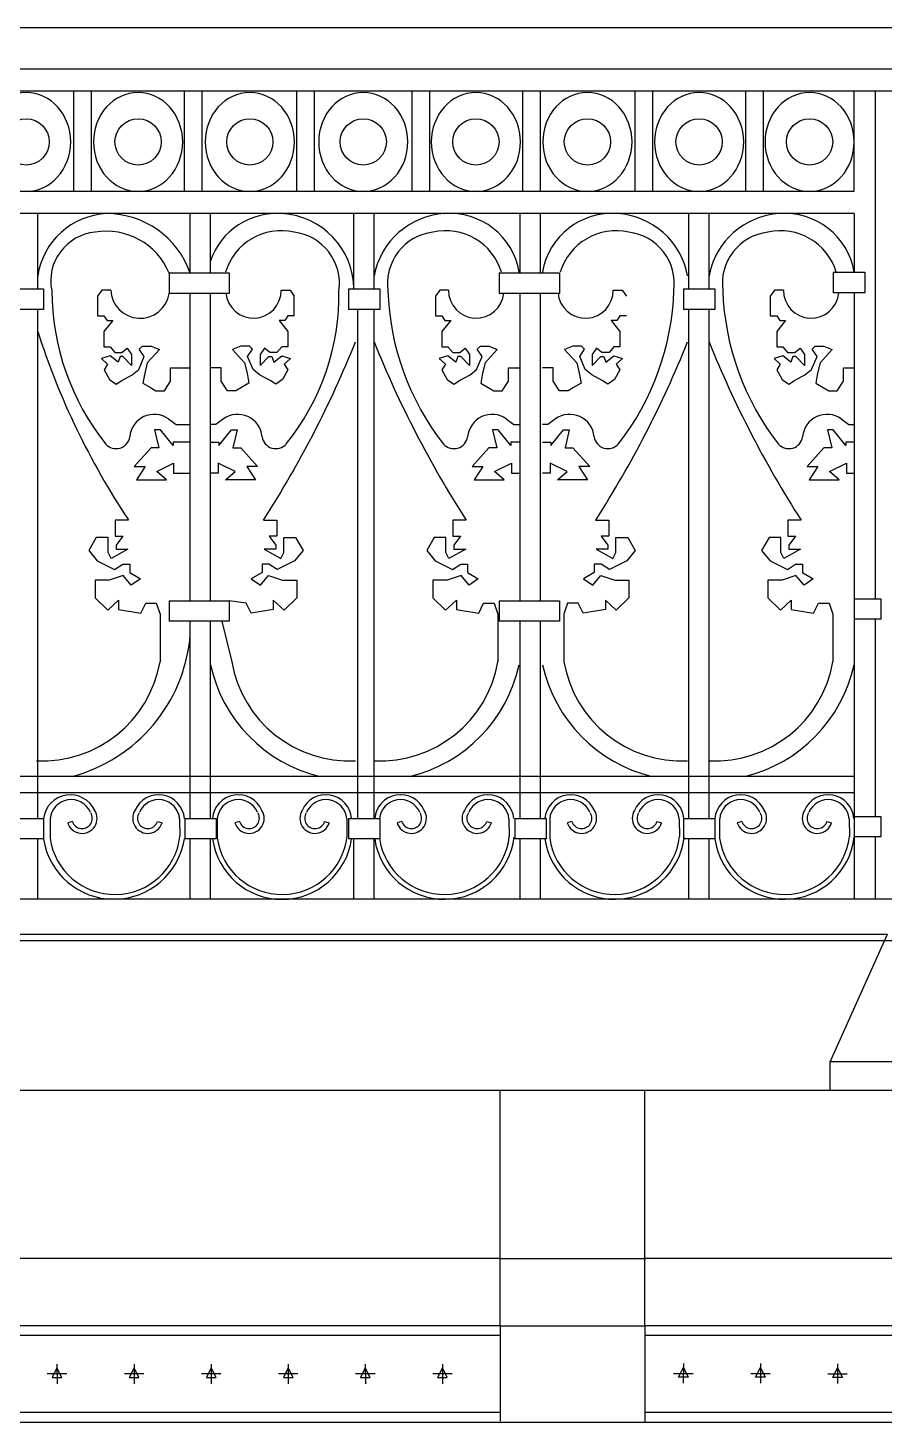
# Model space of a CAD drawing. Header units: millimetres. Extents: x 1931 to 30327, y -2374 to 17555.
# Drawn here: x 15041 to 15930, y 12783 to 14230 of the extents above; entities that cross this region are included whole.
import ezdxf

# ---------------------------------------------------------------- set-up
doc = ezdxf.new("R2010")
doc.units = ezdxf.units.MM

msp = doc.modelspace()

# ---------------------------------------------------------------- linework, layer by layer
at = {"color": 4, "linetype": 'ByBlock', "lineweight": -2}
for p, q in [((15971.6, 14230.4), (14058.1, 14230.4)), ((15971.6, 14187.5), (14058.1, 14187.5)), ((14058.1, 14165.1), (15971.6, 14165.1)), ((15089, 14060.8), (15089, 14165.1)), ((15107.3, 14060.8), (15107.3, 14165.1)), ((15203.8, 14060.8), (15203.8, 14165.1)), ((15222.1, 14060.8), (15222.1, 14165.1)), ((15320.3, 14060.8), (15320.3, 14165.1)), ((15338.6, 14060.8), (15338.6, 14165.1)), ((15440.2, 14060.8), (15440.2, 14165.1)), ((15458.5, 14060.8), (15458.5, 14165.1)), ((15554.9, 14060.8), (15554.9, 14165.1)), ((15573.2, 14060.8), (15573.2, 14165.1)), ((15671.4, 14060.8), (15671.4, 14165.1)), ((15689.7, 14060.8), (15689.7, 14165.1)), ((15786.2, 14060.8), (15786.2, 14165.1)), ((15804.5, 14060.8), (15804.5, 14165.1)), ((15898.7, 14060.8), (15898.7, 14165.1)), ((15898.7, 14165.1), (15920.4, 14165.1)), ((15920.4, 14165.1), (15920.4, 13957.5)), ((14177.3, 14060.8), (15898.7, 14060.8)), ((15898.7, 14037.6), (14177.3, 14037.6)), ((15051.5, 13959.5), (15051.5, 14037.6)), ((15209.6, 13976), (15209.6, 14037.6)), ((15230.7, 13976), (15230.7, 14037.6)), ((15379.5, 13959.5), (15379.5, 14037.6)), ((15400.7, 13959.5), (15400.7, 14037.6)), ((15552.1, 13976), (15552.1, 14037.6)), ((15573.2, 13976), (15573.2, 14037.6)), ((15727.1, 13959.5), (15727.1, 14037.6)), ((15748.2, 13959.5), (15748.2, 14037.6)), ((15898.7, 14037.6), (15898.7, 13976.8)), ((15187.9, 13976), (15250.3, 13976)), ((15187.9, 13976), (15187.9, 13954.7)), ((15250.3, 13976), (15250.3, 13954.7)), ((15530.4, 13976), (15592.8, 13976)), ((15530.4, 13976), (15530.4, 13954.7)), ((15592.8, 13976), (15592.8, 13954.7)), ((15877, 13976.8), (15909.7, 13976.8)), ((15877, 13976.8), (15877, 13955.5)), ((15909.7, 13976.8), (15909.7, 13955.5)), ((15024.7, 13959.5), (15057.4, 13959.5)), ((15057.4, 13959.5), (15057.4, 13938.2)), ((15118, 13958.3), (15113.6, 13951.8)), ((15113.6, 13951.8), (15113.6, 13931.5)), ((15127.2, 13958.3), (15118, 13958.3)), ((15250.3, 13954.7), (15187.9, 13954.7)), ((15209.6, 13635.9), (15209.6, 13954.7)), ((15230.7, 13635.9), (15230.7, 13954.7)), ((15304.1, 13958.3), (15313.3, 13958.3)), ((15313.3, 13958.3), (15317.7, 13951.8)), ((15317.7, 13931.5), (15317.7, 13951.8)), ((15373.9, 13959.5), (15406.6, 13959.5)), ((15373.9, 13959.5), (15373.9, 13938.2)), ((15406.6, 13959.5), (15406.6, 13938.2)), ((15468.6, 13958.3), (15464.1, 13951.8)), ((15464.1, 13951.8), (15464.1, 13931.5)), ((15477.8, 13958.3), (15468.6, 13958.3)), ((15592.8, 13954.7), (15530.4, 13954.7)), ((15552.1, 13635.9), (15552.1, 13954.7)), ((15573.2, 13635.9), (15573.2, 13954.7)), ((15648.7, 13958.3), (15657.9, 13958.3)), ((15657.9, 13958.3), (15662.4, 13951.8)), ((15721.5, 13959.5), (15754.2, 13959.5)), ((15721.5, 13959.5), (15721.5, 13938.2)), ((15754.2, 13959.5), (15754.2, 13938.2)), ((15816.2, 13958.3), (15811.7, 13951.8)), ((15811.7, 13951.8), (15811.7, 13931.5)), ((15825.4, 13958.3), (15816.2, 13958.3)), ((15909.7, 13955.5), (15877, 13955.5)), ((15898.7, 13955.5), (15898.7, 13326.3)), ((15920.4, 13957.5), (15920.4, 13638)), ((15057.4, 13938.2), (15024.7, 13938.2)), ((15051.5, 13410), (15051.5, 13938.2)), ((15406.6, 13938.2), (15373.9, 13938.2)), ((15383.6, 13410), (15383.6, 13938.2)), ((15400.7, 13410), (15400.7, 13938.2)), ((15754.2, 13938.2), (15721.5, 13938.2)), ((15727.1, 13410), (15727.1, 13938.2)), ((15748.2, 13410), (15748.2, 13938.2)), ((15113.6, 13931.5), (15120.2, 13931.5)), ((15120.2, 13931.5), (15123.4, 13926.8)), ((15129.4, 13926.8), (15120.2, 13915.3)), ((15123.4, 13926.8), (15129.4, 13926.8)), ((15307.9, 13926.8), (15301.9, 13926.8)), ((15301.9, 13926.8), (15311.1, 13915.3)), ((15311.1, 13931.5), (15307.9, 13926.8)), ((15317.7, 13931.5), (15311.1, 13931.5)), ((15464.1, 13931.5), (15470.8, 13931.5)), ((15470.8, 13931.5), (15474, 13926.8)), ((15480, 13926.8), (15470.8, 13915.3)), ((15474, 13926.8), (15480, 13926.8)), ((15652.5, 13926.8), (15646.5, 13926.8)), ((15646.5, 13926.8), (15655.7, 13915.3)), ((15655.7, 13931.5), (15652.5, 13926.8)), ((15662.4, 13931.5), (15655.7, 13931.5)), ((15811.7, 13931.5), (15818.4, 13931.5)), ((15818.4, 13931.5), (15821.6, 13926.8)), ((15827.6, 13926.8), (15818.4, 13915.3)), ((15821.6, 13926.8), (15827.6, 13926.8)), ((15120.2, 13915.3), (15120.2, 13908.7)), ((15120.2, 13908.7), (15120.2, 13899.2)), ((15311.1, 13915.3), (15311.1, 13908.7)), ((15311.1, 13908.7), (15311.1, 13899.2)), ((15470.8, 13915.3), (15470.8, 13908.7)), ((15470.8, 13908.7), (15470.8, 13899.2)), ((15655.7, 13915.3), (15655.7, 13908.7)), ((15655.7, 13908.7), (15655.7, 13899.2)), ((15818.4, 13915.3), (15818.4, 13908.7)), ((15818.4, 13908.7), (15818.4, 13899.2)), ((15120.2, 13899.2), (15126.6, 13899.2)), ((15126.6, 13899.2), (15131.5, 13893.6)), ((15131.5, 13893.6), (15138.9, 13893.6)), ((15138.9, 13893.6), (15144.4, 13897.9)), ((15144.4, 13897.9), (15148.9, 13891.4)), ((15148.9, 13891.4), (15148.9, 13879.9)), ((15156.9, 13897.1), (15160.2, 13900.1)), ((15162, 13889.5), (15156.9, 13897.1)), ((15160.2, 13900.1), (15169.2, 13900.1)), ((15177.8, 13896.5), (15165.1, 13882.8)), ((15169.2, 13900.1), (15177.8, 13896.5)), ((15262.1, 13900.1), (15253.5, 13896.5)), ((15253.5, 13896.5), (15266.2, 13882.8)), ((15271.1, 13900.1), (15262.1, 13900.1)), ((15269.3, 13889.5), (15274.4, 13897.1)), ((15274.4, 13897.1), (15271.1, 13900.1)), ((15286.9, 13897.9), (15282.4, 13891.4)), ((15282.4, 13891.4), (15282.4, 13879.9)), ((15292.4, 13893.6), (15286.9, 13897.9)), ((15299.7, 13893.6), (15292.4, 13893.6)), ((15304.7, 13899.2), (15299.7, 13893.6)), ((15311.1, 13899.2), (15304.7, 13899.2)), ((15470.8, 13899.2), (15477.1, 13899.2)), ((15477.1, 13899.2), (15482.1, 13893.6)), ((15482.1, 13893.6), (15489.5, 13893.6)), ((15489.5, 13893.6), (15495, 13897.9)), ((15495, 13897.9), (15499.5, 13891.4)), ((15499.5, 13891.4), (15499.5, 13879.9)), ((15507.5, 13897.1), (15510.8, 13900.1)), ((15512.6, 13889.5), (15507.5, 13897.1)), ((15510.8, 13900.1), (15519.8, 13900.1)), ((15528.4, 13896.5), (15515.7, 13882.8)), ((15519.8, 13900.1), (15528.4, 13896.5)), ((15606.7, 13900.1), (15598.1, 13896.5)), ((15598.1, 13896.5), (15610.8, 13882.8)), ((15615.7, 13900.1), (15606.7, 13900.1)), ((15613.9, 13889.5), (15619, 13897.1)), ((15619, 13897.1), (15615.7, 13900.1)), ((15631.5, 13897.9), (15627, 13891.4)), ((15627, 13891.4), (15627, 13879.9)), ((15637, 13893.6), (15631.5, 13897.9)), ((15644.4, 13893.6), (15637, 13893.6)), ((15649.4, 13899.2), (15644.4, 13893.6)), ((15655.7, 13899.2), (15649.4, 13899.2)), ((15818.4, 13899.2), (15824.7, 13899.2)), ((15824.7, 13899.2), (15829.7, 13893.6)), ((15829.7, 13893.6), (15837.1, 13893.6)), ((15837.1, 13893.6), (15842.6, 13897.9)), ((15842.6, 13897.9), (15847.1, 13891.4)), ((15847.1, 13891.4), (15847.1, 13879.9)), ((15855.1, 13897.1), (15858.3, 13900.1)), ((15860.2, 13889.5), (15855.1, 13897.1)), ((15858.3, 13900.1), (15867.4, 13900.1)), ((15875.9, 13896.5), (15863.3, 13882.8)), ((15867.4, 13900.1), (15875.9, 13896.5)), ((15126.6, 13889.9), (15117.6, 13887.1)), ((15117.6, 13887.1), (15124, 13881.3)), ((15124, 13881.3), (15120.3, 13875.6)), ((15134.8, 13883.4), (15126.6, 13889.9)), ((15136.9, 13889.5), (15134.8, 13883.4)), ((15139.9, 13889.5), (15136.9, 13889.5)), ((15148.9, 13879.9), (15139.9, 13889.5)), ((15156.3, 13876), (15162, 13889.5)), ((15165.1, 13882.8), (15162.6, 13871.9)), ((15189.4, 13863.8), (15189.4, 13877.7)), ((15189.4, 13877.7), (15209.6, 13877.7)), ((15241.9, 13877.7), (15230.7, 13877.7)), ((15241.9, 13863.8), (15241.9, 13877.7)), ((15266.2, 13882.8), (15268.7, 13871.9)), ((15275, 13876), (15269.3, 13889.5)), ((15282.4, 13879.9), (15291.4, 13889.5)), ((15291.4, 13889.5), (15294.4, 13889.5)), ((15294.4, 13889.5), (15296.5, 13883.4)), ((15296.5, 13883.4), (15304.7, 13889.9)), ((15304.7, 13889.9), (15313.7, 13887.1)), ((15313.7, 13887.1), (15307.3, 13881.3)), ((15307.3, 13881.3), (15311, 13875.6)), ((15477.2, 13889.9), (15468.2, 13887.1)), ((15468.2, 13887.1), (15474.6, 13881.3)), ((15474.6, 13881.3), (15470.9, 13875.6)), ((15485.4, 13883.4), (15477.2, 13889.9)), ((15487.4, 13889.5), (15485.4, 13883.4)), ((15490.5, 13889.5), (15487.4, 13889.5)), ((15499.5, 13879.9), (15490.5, 13889.5)), ((15506.9, 13876), (15512.6, 13889.5)), ((15515.7, 13882.8), (15513.2, 13871.9)), ((15540, 13863.8), (15540, 13877.7)), ((15540, 13877.7), (15551.2, 13877.7)), ((15586.5, 13877.7), (15575.3, 13877.7)), ((15586.5, 13863.8), (15586.5, 13877.7)), ((15610.8, 13882.8), (15613.3, 13871.9)), ((15619.6, 13876), (15613.9, 13889.5)), ((15627, 13879.9), (15636, 13889.5)), ((15636, 13889.5), (15639.1, 13889.5)), ((15639.1, 13889.5), (15641.1, 13883.4)), ((15641.1, 13883.4), (15649.3, 13889.9)), ((15649.3, 13889.9), (15658.3, 13887.1)), ((15658.3, 13887.1), (15651.9, 13881.3)), ((15651.9, 13881.3), (15655.6, 13875.6)), ((15824.8, 13889.9), (15815.8, 13887.1)), ((15815.8, 13887.1), (15822.1, 13881.3)), ((15822.1, 13881.3), (15818.5, 13875.6)), ((15833, 13883.4), (15824.8, 13889.9)), ((15835, 13889.5), (15833, 13883.4)), ((15838.1, 13889.5), (15835, 13889.5)), ((15847.1, 13879.9), (15838.1, 13889.5)), ((15854.5, 13876), (15860.2, 13889.5)), ((15863.3, 13882.8), (15860.8, 13871.9)), ((15887.6, 13863.8), (15887.6, 13877.7)), ((15887.6, 13877.7), (15898.7, 13877.7)), ((15120.3, 13875.6), (15125.8, 13865.4)), ((15125.8, 13865.4), (15132.8, 13860.5)), ((15132.8, 13860.5), (15138.7, 13864.4)), ((15138.7, 13864.4), (15149.5, 13870.3)), ((15149.5, 13870.3), (15156.3, 13876)), ((15162.6, 13871.9), (15160.6, 13861.7)), ((15160.6, 13861.7), (15168.4, 13857.2)), ((15182.9, 13853.6), (15189.4, 13863.8)), ((15248.4, 13853.6), (15241.9, 13863.8)), ((15270.7, 13861.7), (15262.9, 13857.2)), ((15268.7, 13871.9), (15270.7, 13861.7)), ((15281.7, 13870.3), (15275, 13876)), ((15292.6, 13864.4), (15281.7, 13870.3)), ((15298.5, 13860.5), (15292.6, 13864.4)), ((15305.5, 13865.4), (15298.5, 13860.5)), ((15311, 13875.6), (15305.5, 13865.4)), ((15470.9, 13875.6), (15476.4, 13865.4)), ((15476.4, 13865.4), (15483.4, 13860.5)), ((15483.4, 13860.5), (15489.3, 13864.4)), ((15489.3, 13864.4), (15500.1, 13870.3)), ((15500.1, 13870.3), (15506.9, 13876)), ((15513.2, 13871.9), (15511.2, 13861.7)), ((15511.2, 13861.7), (15518.9, 13857.2)), ((15533.5, 13853.6), (15540, 13863.8)), ((15593, 13853.6), (15586.5, 13863.8)), ((15615.3, 13861.7), (15607.6, 13857.2)), ((15613.3, 13871.9), (15615.3, 13861.7)), ((15626.4, 13870.3), (15619.6, 13876)), ((15637.2, 13864.4), (15626.4, 13870.3)), ((15643.2, 13860.5), (15637.2, 13864.4)), ((15650.1, 13865.4), (15643.2, 13860.5)), ((15655.6, 13875.6), (15650.1, 13865.4)), ((15818.5, 13875.6), (15824, 13865.4)), ((15824, 13865.4), (15830.9, 13860.5)), ((15830.9, 13860.5), (15836.9, 13864.4)), ((15836.9, 13864.4), (15847.7, 13870.3)), ((15847.7, 13870.3), (15854.5, 13876)), ((15860.8, 13871.9), (15858.8, 13861.7)), ((15858.8, 13861.7), (15866.5, 13857.2)), ((15881.1, 13853.6), (15887.6, 13863.8)), ((15168.4, 13857.2), (15174.1, 13853.6)), ((15174.1, 13853.6), (15182.9, 13853.6)), ((15257.2, 13853.6), (15248.4, 13853.6)), ((15262.9, 13857.2), (15257.2, 13853.6)), ((15518.9, 13857.2), (15524.7, 13853.6)), ((15524.7, 13853.6), (15533.5, 13853.6)), ((15601.8, 13853.6), (15593, 13853.6)), ((15607.6, 13857.2), (15601.8, 13853.6)), ((15866.5, 13857.2), (15872.3, 13853.6)), ((15872.3, 13853.6), (15881.1, 13853.6)), ((15187.1, 13824.6), (15195.1, 13818.6)), ((15195.1, 13818.6), (15209.6, 13818.6)), ((15236.2, 13818.6), (15230.7, 13818.6)), ((15244.1, 13824.6), (15236.2, 13818.6)), ((15537.7, 13824.6), (15545.6, 13818.6)), ((15545.6, 13818.6), (15551.2, 13818.6)), ((15580.9, 13818.6), (15575.3, 13818.6)), ((15588.8, 13824.6), (15580.9, 13818.6)), ((15885.3, 13824.6), (15893.2, 13818.6)), ((15893.2, 13818.6), (15898.7, 13818.6)), ((15178.8, 13813.4), (15172.8, 13813.4)), ((15172.8, 13813.4), (15177.2, 13794.7)), ((15191.9, 13796.9), (15178.8, 13813.4)), ((15239.4, 13796.9), (15252.5, 13813.4)), ((15252.5, 13813.4), (15258.4, 13813.4)), ((15258.4, 13813.4), (15254.1, 13794.7)), ((15529.4, 13813.4), (15523.4, 13813.4)), ((15523.4, 13813.4), (15527.8, 13794.7)), ((15542.5, 13796.9), (15529.4, 13813.4)), ((15584, 13796.9), (15597.1, 13813.4)), ((15597.1, 13813.4), (15603.1, 13813.4)), ((15603.1, 13813.4), (15598.7, 13794.7)), ((15876.9, 13813.4), (15871, 13813.4)), ((15871, 13813.4), (15875.4, 13794.7)), ((15890.1, 13796.9), (15876.9, 13813.4)), ((15169.1, 13794.7), (15151.6, 13775.1)), ((15177.2, 13794.7), (15169.1, 13794.7)), ((15209.6, 13800.3), (15191.9, 13800.3)), ((15191.9, 13800.3), (15191.9, 13796.9)), ((15230.7, 13800.3), (15239.4, 13800.3)), ((15239.4, 13800.3), (15239.4, 13796.9)), ((15254.1, 13794.7), (15262.2, 13794.7)), ((15262.2, 13794.7), (15279.7, 13775.1)), ((15519.7, 13794.7), (15502.2, 13775.1)), ((15527.8, 13794.7), (15519.7, 13794.7)), ((15551.2, 13800.3), (15542.5, 13800.3)), ((15542.5, 13800.3), (15542.5, 13796.9)), ((15575.3, 13800.3), (15584, 13800.3)), ((15584, 13800.3), (15584, 13796.9)), ((15598.7, 13794.7), (15606.8, 13794.7)), ((15606.8, 13794.7), (15624.3, 13775.1)), ((15867.3, 13794.7), (15849.8, 13775.1)), ((15875.4, 13794.7), (15867.3, 13794.7)), ((15898.7, 13800.3), (15890.1, 13800.3)), ((15890.1, 13800.3), (15890.1, 13796.9)), ((15151.6, 13775.1), (15162.9, 13775.1)), ((15162.9, 13775.1), (15153.8, 13761.3)), ((15175, 13770.1), (15192.5, 13778.5)), ((15192.5, 13778.5), (15192.5, 13768.2)), ((15256.3, 13770.1), (15238.8, 13778.5)), ((15238.8, 13778.5), (15238.8, 13768.2)), ((15279.7, 13775.1), (15268.4, 13775.1)), ((15268.4, 13775.1), (15277.5, 13761.3)), ((15502.2, 13775.1), (15513.4, 13775.1)), ((15513.4, 13775.1), (15504.4, 13761.3)), ((15525.6, 13770.1), (15543.1, 13778.5)), ((15543.1, 13778.5), (15543.1, 13768.2)), ((15600.9, 13770.1), (15583.4, 13778.5)), ((15583.4, 13778.5), (15583.4, 13768.2)), ((15624.3, 13775.1), (15613.1, 13775.1)), ((15613.1, 13775.1), (15622.1, 13761.3)), ((15849.8, 13775.1), (15861, 13775.1)), ((15861, 13775.1), (15852, 13761.3)), ((15873.2, 13770.1), (15890.7, 13778.5)), ((15890.7, 13778.5), (15890.7, 13768.2)), ((15153.8, 13761.3), (15185, 13761.3)), ((15185, 13761.3), (15175, 13770.1)), ((15192.5, 13768.2), (15209.6, 13768.2)), ((15238.8, 13768.2), (15230.7, 13768.2)), ((15246.3, 13761.3), (15256.3, 13770.1)), ((15277.5, 13761.3), (15246.3, 13761.3)), ((15504.4, 13761.3), (15535.6, 13761.3)), ((15535.6, 13761.3), (15525.6, 13770.1)), ((15543.1, 13768.2), (15551.2, 13768.2)), ((15583.4, 13768.2), (15575.3, 13768.2)), ((15590.9, 13761.3), (15600.9, 13770.1)), ((15622.1, 13761.3), (15590.9, 13761.3)), ((15852, 13761.3), (15883.2, 13761.3)), ((15883.2, 13761.3), (15873.2, 13770.1)), ((15890.7, 13768.2), (15898.7, 13768.2)), ((15145.5, 13719.6), (15131.7, 13719.6)), ((15131.7, 13719.6), (15131.7, 13702.8)), ((15285.8, 13719.6), (15299.6, 13719.6)), ((15299.6, 13719.6), (15299.6, 13702.8)), ((15496.1, 13719.6), (15482.3, 13719.6)), ((15482.3, 13719.6), (15482.3, 13702.8)), ((15630.4, 13719.6), (15644.2, 13719.6)), ((15644.2, 13719.6), (15644.2, 13702.8)), ((15843.6, 13719.6), (15829.9, 13719.6)), ((15829.9, 13719.6), (15829.9, 13702.8)), ((15131.7, 13702.8), (15139.7, 13702.8)), ((15139.7, 13702.8), (15132.8, 13693.7)), ((15299.6, 13702.8), (15291.6, 13702.8)), ((15291.6, 13702.8), (15298.5, 13693.7)), ((15482.3, 13702.8), (15490.3, 13702.8)), ((15490.3, 13702.8), (15483.4, 13693.7)), ((15644.2, 13702.8), (15636.2, 13702.8)), ((15636.2, 13702.8), (15643.1, 13693.7)), ((15829.9, 13702.8), (15837.8, 13702.8)), ((15837.8, 13702.8), (15831, 13693.7)), ((15112.2, 13701.4), (15104.5, 13687.9)), ((15124.4, 13701.4), (15112.2, 13701.4)), ((15124.4, 13690.8), (15124.4, 13701.4)), ((15124.4, 13686), (15124.4, 13690.8)), ((15145, 13689.5), (15127.7, 13679.6)), ((15132.8, 13693.7), (15132.8, 13689.5)), ((15132.8, 13689.5), (15145, 13689.5)), ((15298.5, 13689.5), (15286.3, 13689.5)), ((15286.3, 13689.5), (15303.6, 13679.6)), ((15298.5, 13693.7), (15298.5, 13689.5)), ((15306.9, 13690.8), (15306.9, 13701.4)), ((15306.9, 13701.4), (15319.1, 13701.4)), ((15306.9, 13686), (15306.9, 13690.8)), ((15319.1, 13701.4), (15326.8, 13687.9)), ((15462.8, 13701.4), (15455.1, 13687.9)), ((15475, 13701.4), (15462.8, 13701.4)), ((15475, 13690.8), (15475, 13701.4)), ((15475, 13686), (15475, 13690.8)), ((15495.6, 13689.5), (15478.2, 13679.6)), ((15483.4, 13693.7), (15483.4, 13689.5)), ((15483.4, 13689.5), (15495.6, 13689.5)), ((15643.1, 13689.5), (15630.9, 13689.5)), ((15630.9, 13689.5), (15648.3, 13679.6)), ((15643.1, 13693.7), (15643.1, 13689.5)), ((15651.5, 13690.8), (15651.5, 13701.4)), ((15651.5, 13701.4), (15663.7, 13701.4)), ((15651.5, 13686), (15651.5, 13690.8)), ((15663.7, 13701.4), (15671.4, 13687.9)), ((15810.4, 13701.4), (15802.7, 13687.9)), ((15822.6, 13701.4), (15810.4, 13701.4)), ((15822.6, 13690.8), (15822.6, 13701.4)), ((15822.6, 13686), (15822.6, 13690.8)), ((15843.2, 13689.5), (15825.8, 13679.6)), ((15831, 13693.7), (15831, 13689.5)), ((15831, 13689.5), (15843.2, 13689.5)), ((15104.5, 13687.9), (15113.2, 13677.3)), ((15113.2, 13677.3), (15131.2, 13668.3)), ((15127.7, 13679.6), (15124.4, 13686)), ((15131.2, 13668.3), (15139.9, 13673.8)), ((15139.9, 13673.8), (15146.9, 13673.8)), ((15146.9, 13673.8), (15146.9, 13665.1)), ((15291.4, 13673.8), (15284.4, 13673.8)), ((15284.4, 13673.8), (15284.4, 13665.1)), ((15300.1, 13668.3), (15291.4, 13673.8)), ((15318.1, 13677.3), (15300.1, 13668.3)), ((15303.6, 13679.6), (15306.9, 13686)), ((15326.8, 13687.9), (15318.1, 13677.3)), ((15455.1, 13687.9), (15463.8, 13677.3)), ((15463.8, 13677.3), (15481.8, 13668.3)), ((15478.2, 13679.6), (15475, 13686)), ((15481.8, 13668.3), (15490.4, 13673.8)), ((15490.4, 13673.8), (15497.5, 13673.8)), ((15497.5, 13673.8), (15497.5, 13665.1)), ((15636.1, 13673.8), (15629, 13673.8)), ((15629, 13673.8), (15629, 13665.1)), ((15644.7, 13668.3), (15636.1, 13673.8)), ((15662.7, 13677.3), (15644.7, 13668.3)), ((15648.3, 13679.6), (15651.5, 13686)), ((15671.4, 13687.9), (15662.7, 13677.3)), ((15802.7, 13687.9), (15811.4, 13677.3)), ((15811.4, 13677.3), (15829.4, 13668.3)), ((15825.8, 13679.6), (15822.6, 13686)), ((15829.4, 13668.3), (15838, 13673.8)), ((15838, 13673.8), (15845.1, 13673.8)), ((15845.1, 13673.8), (15845.1, 13665.1)), ((15140.2, 13662.2), (15125.7, 13657.1)), ((15148.5, 13652), (15140.2, 13662.2)), ((15146.9, 13665.1), (15158.2, 13658.7)), ((15284.4, 13665.1), (15273.1, 13658.7)), ((15282.8, 13652), (15291.1, 13662.2)), ((15291.1, 13662.2), (15305.6, 13657.1)), ((15490.8, 13662.2), (15476.3, 13657.1)), ((15499.1, 13652), (15490.8, 13662.2)), ((15497.5, 13665.1), (15508.7, 13658.7)), ((15629, 13665.1), (15617.8, 13658.7)), ((15627.4, 13652), (15635.7, 13662.2)), ((15635.7, 13662.2), (15650.2, 13657.1)), ((15838.3, 13662.2), (15823.9, 13657.1)), ((15846.7, 13652), (15838.3, 13662.2)), ((15845.1, 13665.1), (15856.3, 13658.7)), ((15125.7, 13657.1), (15110.9, 13657.1)), ((15110.9, 13657.1), (15110.9, 13638.8)), ((15158.2, 13658.7), (15148.5, 13652)), ((15273.1, 13658.7), (15282.8, 13652)), ((15305.6, 13657.1), (15320.3, 13657.1)), ((15320.3, 13657.1), (15320.3, 13638.8)), ((15476.3, 13657.1), (15461.5, 13657.1)), ((15461.5, 13657.1), (15461.5, 13638.8)), ((15508.7, 13658.7), (15499.1, 13652)), ((15617.8, 13658.7), (15627.4, 13652)), ((15650.2, 13657.1), (15665, 13657.1)), ((15665, 13657.1), (15665, 13638.8)), ((15823.9, 13657.1), (15809.1, 13657.1)), ((15809.1, 13657.1), (15809.1, 13638.8)), ((15856.3, 13658.7), (15846.7, 13652)), ((15110.9, 13638.8), (15124.1, 13626)), ((15124.1, 13626), (15135.4, 13636.6)), ((15135.4, 13636.6), (15135.4, 13626.9)), ((15158.5, 13622.8), (15163.6, 13633.3)), ((15163.6, 13633.3), (15174.5, 13633.3)), ((15174.5, 13633.3), (15178.4, 13621.8)), ((15187.9, 13635.9), (15250.3, 13635.9)), ((15187.9, 13635.9), (15187.9, 13614.6)), ((15250.3, 13635.9), (15250.3, 13614.6)), ((15267.7, 13633.3), (15250.3, 13635.9)), ((15272.8, 13622.8), (15267.7, 13633.3)), ((15307.2, 13626), (15295.9, 13636.6)), ((15295.9, 13636.6), (15295.9, 13626.9)), ((15320.3, 13638.8), (15307.2, 13626)), ((15461.5, 13638.8), (15474.7, 13626)), ((15474.7, 13626), (15485.9, 13636.6)), ((15485.9, 13636.6), (15485.9, 13626.9)), ((15509.1, 13622.8), (15514.2, 13633.3)), ((15514.2, 13633.3), (15525.1, 13633.3)), ((15525.1, 13633.3), (15529, 13621.8)), ((15530.4, 13635.9), (15592.8, 13635.9)), ((15530.4, 13635.9), (15530.4, 13614.6)), ((15592.8, 13635.9), (15592.8, 13614.6)), ((15601.4, 13633.3), (15597.5, 13621.8)), ((15612.3, 13633.3), (15601.4, 13633.3)), ((15617.4, 13622.8), (15612.3, 13633.3)), ((15651.8, 13626), (15640.6, 13636.6)), ((15640.6, 13636.6), (15640.6, 13626.9)), ((15665, 13638.8), (15651.8, 13626)), ((15809.1, 13638.8), (15822.3, 13626)), ((15822.3, 13626), (15833.5, 13636.6)), ((15833.5, 13636.6), (15833.5, 13626.9)), ((15856.7, 13622.8), (15861.8, 13633.3)), ((15861.8, 13633.3), (15872.7, 13633.3)), ((15872.7, 13633.3), (15876.6, 13621.8)), ((15898.7, 13638), (15926.3, 13638)), ((15926.3, 13638), (15926.3, 13616.7)), ((15135.4, 13626.9), (15158.5, 13622.8)), ((15178.4, 13621.8), (15178.4, 13572.5)), ((15295.9, 13626.9), (15272.8, 13622.8)), ((15485.9, 13626.9), (15509.1, 13622.8)), ((15529, 13621.8), (15529, 13572.5)), ((15597.5, 13621.8), (15597.5, 13572.5)), ((15640.6, 13626.9), (15617.4, 13622.8)), ((15833.5, 13626.9), (15856.7, 13622.8)), ((15876.6, 13621.8), (15876.6, 13572.5)), ((15926.3, 13616.7), (15898.7, 13616.7)), ((15920.4, 13616.7), (15920.4, 13411.9)), ((15250.3, 13614.6), (15187.9, 13614.6)), ((15209.6, 13410), (15209.6, 13614.6)), ((15230.7, 13410), (15230.7, 13614.6)), ((15242.5, 13614.6), (15252.9, 13572.5)), ((15592.8, 13614.6), (15530.4, 13614.6)), ((15552.1, 13410), (15552.1, 13614.6)), ((15573.2, 13410), (15573.2, 13614.6)), ((15898.7, 13453.5), (14177.3, 13453.5)), ((14177.3, 13437), (15898.7, 13437)), ((15024.7, 13410), (15057.4, 13410)), ((15057.4, 13410), (15057.4, 13388.7)), ((15064.4, 13409.5), (15064.3, 13389.4)), ((15087.4, 13406.7), (15082.6, 13405.2)), ((15175.7, 13406.7), (15180.5, 13405.2)), ((15198.7, 13409.5), (15199, 13391.2)), ((15204, 13410), (15236.6, 13410)), ((15204, 13410), (15204, 13388.7)), ((15236.6, 13410), (15236.6, 13388.7)), ((15237.8, 13409.5), (15237.8, 13389.4)), ((15260.8, 13406.7), (15256.1, 13405.2)), ((15349.2, 13406.7), (15353.9, 13405.2)), ((15372.2, 13409.5), (15372.4, 13391.2)), ((15373.9, 13410), (15406.6, 13410)), ((15373.9, 13410), (15373.9, 13388.7)), ((15406.6, 13410), (15406.6, 13388.7)), ((15429.2, 13406.7), (15424.4, 13405.2)), ((15517.5, 13406.7), (15522.3, 13405.2)), ((15540.5, 13409.5), (15540.8, 13391.2)), ((15546.5, 13410), (15579.1, 13410)), ((15546.5, 13410), (15546.5, 13388.7)), ((15579.1, 13410), (15579.1, 13388.7)), ((15582.8, 13409.5), (15582.8, 13389.4)), ((15605.8, 13406.7), (15601, 13405.2)), ((15694.1, 13406.7), (15698.9, 13405.2)), ((15717.1, 13409.5), (15717.4, 13391.2)), ((15721.5, 13410), (15754.2, 13410)), ((15721.5, 13410), (15721.5, 13388.7)), ((15754.2, 13410), (15754.2, 13388.7)), ((15759.1, 13409.5), (15759.1, 13389.4)), ((15782.2, 13406.7), (15777.4, 13405.2)), ((15870.5, 13406.7), (15875.2, 13405.2)), ((15893.5, 13409.5), (15893.8, 13391.2)), ((15898.7, 13411.9), (15926.3, 13411.9)), ((15926.3, 13411.9), (15926.3, 13390.7)), ((15057.4, 13388.7), (15024.7, 13388.7)), ((15051.5, 13326.3), (15051.5, 13388.7)), ((15236.6, 13388.7), (15204, 13388.7)), ((15209.6, 13326.3), (15209.6, 13388.7)), ((15230.7, 13326.3), (15230.7, 13388.7)), ((15406.6, 13388.7), (15373.9, 13388.7)), ((15379.5, 13326.3), (15379.5, 13388.7)), ((15400.7, 13326.3), (15400.7, 13388.7)), ((15579.1, 13388.7), (15546.5, 13388.7)), ((15552.1, 13326.3), (15552.1, 13388.7)), ((15573.2, 13326.3), (15573.2, 13388.7)), ((15754.2, 13388.7), (15721.5, 13388.7)), ((15727.1, 13326.3), (15727.1, 13388.7)), ((15748.2, 13326.3), (15748.2, 13388.7)), ((15926.3, 13390.7), (15898.7, 13390.7)), ((15920.4, 13390.7), (15920.4, 13326.3)), ((15960.3, 13326.3), (14114.6, 13326.3)), ((1930.6, 13283.4), (29930.6, 13283.4)), ((14119.6, 13290), (15933.4, 13290)), ((14121.2, 13290), (15565.2, 13290)), ((15873.8, 13157.3), (15933.4, 13290)), ((15873.8, 13128.1), (15873.8, 13157.3)), ((16144.3, 13157.3), (15873.8, 13157.3)), ((14231.5, 13128.1), (15531.5, 13128.1)), ((15531.5, 12883.4), (15531.5, 13128.1)), ((15531.5, 13128.1), (15682.3, 13128.1)), ((15681.5, 12883.4), (15681.5, 13128.1)), ((15681.5, 13128.1), (16981.5, 13128.1)), ((15873.8, 13128.1), (16144.3, 13128.1)), ((15531.5, 12883.4), (15531.5, 13053.4)), ((15531.5, 12953.4), (14231.5, 12953.4)), ((15531.5, 12953.4), (15682.3, 12953.4)), ((16981.5, 12953.4), (15681.5, 12953.4)), ((15531.5, 12883.4), (14231.5, 12883.4)), ((15531.5, 12883.4), (15531.5, 12784.4)), ((15531.5, 12883.4), (15682.3, 12883.4)), ((16981.5, 12883.4), (15681.5, 12883.4)), ((15681.5, 12883.4), (15681.5, 12783.4)), ((15531.5, 12873.4), (14231.5, 12873.4)), ((16981.5, 12873.4), (15681.5, 12873.4)), ((15071.4, 12839.6), (15066.5, 12829.6)), ((15071.4, 12843.5), (15071.5, 12823.3)), ((15076.5, 12829.6), (15071.4, 12839.6)), ((15151.4, 12839.6), (15146.5, 12829.6)), ((15151.4, 12843.5), (15151.5, 12823.3)), ((15156.5, 12829.6), (15151.4, 12839.6)), ((15231.4, 12839.6), (15226.5, 12829.6)), ((15231.4, 12843.5), (15231.5, 12823.3)), ((15236.5, 12829.6), (15231.4, 12839.6)), ((15311.4, 12839.6), (15306.5, 12829.6)), ((15311.4, 12843.5), (15311.5, 12823.3)), ((15316.5, 12829.6), (15311.4, 12839.6)), ((15391.4, 12839.6), (15386.5, 12829.6)), ((15391.4, 12843.5), (15391.5, 12823.3)), ((15396.5, 12829.6), (15391.4, 12839.6)), ((15471.4, 12839.6), (15466.5, 12829.6)), ((15471.4, 12843.5), (15471.5, 12823.3)), ((15476.5, 12829.6), (15471.4, 12839.6)), ((15716.5, 12830.2), (15721.5, 12840.1)), ((15721.5, 12844.1), (15721.4, 12823.9)), ((15721.5, 12840.1), (15726.5, 12830.1)), ((15796.5, 12830.2), (15801.5, 12840.1)), ((15801.5, 12844.1), (15801.4, 12823.9)), ((15801.5, 12840.1), (15806.5, 12830.1)), ((15876.5, 12829.9), (15881.5, 12839.9)), ((15881.5, 12843.8), (15881.4, 12823.6)), ((15881.5, 12839.9), (15886.5, 12829.8)), ((15081.5, 12833.5), (15061.4, 12833.4)), ((15066.5, 12829.6), (15076.5, 12829.6)), ((15161.5, 12833.5), (15141.4, 12833.4)), ((15146.5, 12829.6), (15156.5, 12829.6)), ((15241.5, 12833.5), (15221.4, 12833.4)), ((15226.5, 12829.6), (15236.5, 12829.6)), ((15321.5, 12833.5), (15301.4, 12833.4)), ((15306.5, 12829.6), (15316.5, 12829.6)), ((15401.5, 12833.5), (15381.4, 12833.4)), ((15386.5, 12829.6), (15396.5, 12829.6)), ((15481.5, 12833.5), (15461.4, 12833.4)), ((15466.5, 12829.6), (15476.5, 12829.6)), ((15711.4, 12834), (15731.5, 12834)), ((15726.5, 12830.1), (15716.5, 12830.2)), ((15791.4, 12834), (15811.5, 12834)), ((15806.5, 12830.1), (15796.5, 12830.2)), ((15871.4, 12833.7), (15891.5, 12833.7)), ((15886.5, 12829.8), (15876.5, 12829.9)), ((15531.5, 12793.4), (14231.5, 12793.4)), ((16981.5, 12793.4), (15681.5, 12793.4)), ((13430.6, 12783.4), (18431.5, 12783.4))]:
    msp.add_line(p, q, dxfattribs=at)
for centre in [(15039.4, 14112), (15155.6, 14112), (15271.6, 14112), (15389.3, 14112), (15506.2, 14112), (15621.9, 14112), (15737.8, 14112), (15852.5, 14112)]:
    msp.add_circle(centre, 24, dxfattribs=at)
for centre, radius, start, end in [((15126.6, 13961.7), 76, 92.8042, 171.3931), ((15123, 13946), 91.6, 19.0942, 90.0886), ((15299.6, 13965), 72.8, 85.3866, 161.1241), ((15300.5, 13958.8), 79, 0.5358, 86.406), ((15478.4, 13958.7), 79.1, 93.6204, 169.4802), ((15479.3, 13965), 72.8, 9.299, 94.6134), ((15647.2, 13965), 72.8, 85.3866, 170.701), ((15648.1, 13958.7), 79.1, 10.5198, 86.3796), ((15826, 13958.7), 79.1, 93.6204, 169.4802), ((15826.9, 13965), 72.8, 9.299, 94.6134), ((15115.8, 13967.8), 50.8, 95.5223, 191.3155), ((15122.7, 13948.7), 70.6, 22.6895, 99.5899), ((15304, 13959.6), 60.2, 77.1111, 163.4566), ((15311, 13965.1), 53.6, 352.1675, 83.1102), ((15468, 13965.1), 53.6, 96.8898, 187.8325), ((15475, 13959.6), 60.2, 16.5434, 102.8889), ((15651.5, 13959.6), 60.2, 77.1111, 163.4566), ((15658.5, 13965.1), 53.6, 352.1675, 83.1102), ((15815.5, 13965.1), 53.6, 96.8898, 187.8325), ((15822.5, 13959.6), 60.2, 16.5434, 102.8889), ((15323.7, 13958.9), 257.7, 180.2398, 218.4917), ((15157.7, 13959.5), 30.5, 182.2414, 350.9001), ((15275.4, 13957.8), 28.7, 184.5688, 1.0411), ((15116.8, 13953.8), 247.3, 321.1078, 0.9309), ((15689.4, 13967.2), 274.8, 181.9676, 217.8859), ((15506.5, 13957.8), 28.7, 178.9589, 355.4312), ((15620, 13957.8), 28.7, 184.5688, 1.0411), ((15437.1, 13967.2), 274.8, 322.1141, 358.0324), ((16037, 13967.2), 274.8, 181.9676, 217.8859), ((15854.1, 13957.8), 28.7, 178.9589, 355.4312), ((15806.7, 14158), 793.3, 197.8271, 213.5423), ((14355.7, 14316.8), 1105.3, 327.2973, 338.0945), ((16426.1, 14316.8), 1105.3, 201.9055, 212.7027), ((14700.4, 14316.8), 1105.3, 327.2973, 338.0945), ((16773.7, 14316.8), 1105.3, 201.9055, 212.7027), ((15172.4, 13803.8), 25.5, 54.755, 174.9151), ((15258.9, 13803.8), 25.5, 5.0849, 125.245), ((15523, 13803.8), 25.5, 54.755, 174.9151), ((15603.5, 13803.8), 25.5, 5.0849, 125.245), ((15870.6, 13803.8), 25.5, 54.755, 174.9151), ((15132.7, 13808.2), 14.5, 222.2814, 351.3628), ((15298.6, 13808.2), 14.5, 188.6372, 317.7186), ((15483.3, 13808.2), 14.5, 222.2814, 351.3628), ((15643.2, 13808.2), 14.5, 188.6372, 317.7186), ((15830.9, 13808.2), 14.5, 222.2814, 351.3628), ((15044.3, 13613.9), 166, 284.9868, 354.7154), ((15056.1, 13593.7), 124.1, 267.2037, 350.164), ((15375.2, 13593.7), 124.1, 189.836, 272.7963), ((15406.7, 13593.7), 124.1, 267.2037, 350.164), ((15719.8, 13593.7), 124.1, 189.836, 272.7963), ((15754.3, 13593.7), 124.1, 267.2037, 350.164), ((15380.6, 13602.7), 153.6, 192.523, 256.2341), ((15401.2, 13602.7), 153.6, 283.7659, 347.477), ((15725.3, 13602.7), 153.6, 192.523, 256.2341), ((15748.8, 13602.7), 153.6, 283.7659, 347.477), ((15085.3, 13406.3), 28.1, 25.3655, 172.4308), ((15086.1, 13407.7), 21.8, 23.2704, 175.2039), ((15177, 13407.7), 26.8, 4.7961, 156.7296), ((15177, 13407.7), 21.8, 4.7961, 156.7296), ((15259.5, 13407.7), 26.8, 23.2704, 175.2039), ((15259.5, 13407.7), 21.8, 23.2704, 175.2039), ((15350.5, 13407.7), 26.8, 4.7961, 156.7296), ((15350.5, 13407.7), 21.8, 4.7961, 156.7296), ((15427.9, 13407.7), 26.8, 23.2704, 175.2039), ((15427.9, 13407.7), 21.8, 23.2704, 175.2039), ((15518.8, 13407.7), 26.8, 4.7961, 156.7296), ((15518.8, 13407.7), 21.8, 4.7961, 156.7296), ((15604.5, 13407.7), 26.8, 23.2704, 175.2039), ((15604.5, 13407.7), 21.8, 23.2704, 175.2039), ((15695.4, 13407.7), 26.8, 4.7961, 156.7296), ((15695.4, 13407.7), 21.8, 4.7961, 156.7296), ((15780.9, 13407.7), 26.8, 23.2704, 175.2039), ((15780.9, 13407.7), 21.8, 23.2704, 175.2039), ((15871.8, 13407.7), 26.8, 4.7961, 156.7296), ((15871.8, 13407.7), 21.8, 4.7961, 156.7296), ((15097.5, 13410), 15.6, 197.8691, 32.2021), ((15097.5, 13410), 10.6, 197.8691, 32.2021), ((15165.6, 13410), 15.6, 147.7979, 342.1309), ((15165.6, 13410), 10.6, 147.7979, 342.1309), ((15270.9, 13410), 15.6, 197.8691, 32.2021), ((15270.9, 13410), 10.6, 197.8691, 32.2021), ((15339.1, 13410), 15.6, 147.7979, 342.1309), ((15339.1, 13410), 10.6, 147.7979, 342.1309), ((15439.3, 13410), 15.6, 197.8691, 32.2021), ((15439.3, 13410), 10.6, 197.8691, 32.2021), ((15507.4, 13410), 15.6, 147.7979, 342.1309), ((15507.4, 13410), 10.6, 147.7979, 342.1309), ((15615.9, 13410), 15.6, 197.8691, 32.2021), ((15615.9, 13410), 10.6, 197.8691, 32.2021), ((15684, 13410), 15.6, 147.7979, 342.1309), ((15684, 13410), 10.6, 147.7979, 342.1309), ((15792.3, 13410), 15.6, 197.8691, 32.2021), ((15792.3, 13410), 10.6, 197.8691, 32.2021), ((15860.4, 13410), 15.6, 147.7979, 342.1309), ((15860.4, 13410), 10.6, 147.7979, 342.1309), ((15130.5, 13400.1), 74, 188.8347, 351.1653), ((15131.5, 13398.9), 67.9, 188.0651, 353.4829), ((15305, 13398.9), 72.9, 188.0651, 351.9349), ((15305, 13398.9), 67.9, 188.0651, 353.4829), ((15473.4, 13398.9), 72.9, 188.0651, 353.4829), ((15473.4, 13398.9), 67.9, 188.0651, 353.4829), ((15650, 13398.9), 72.9, 188.0651, 353.4829), ((15650, 13398.9), 67.9, 188.0651, 353.4829), ((15826.3, 13398.9), 72.9, 188.0651, 353.4829), ((15826.3, 13398.9), 67.9, 188.0651, 353.4829)]:
    msp.add_arc(centre, radius, start, end, dxfattribs=at)
at = {"color": 4, "linetype": 'ByBlock', "lineweight": -2, "extrusion": (0, 0, -1)}
for centre in [(15039.4, 14112), (15155.6, 14112), (15271.6, 14112), (15389.3, 14112), (15506.2, 14112), (15621.9, 14112), (15737.8, 14112), (15852.5, 14112)]:
    msp.add_ellipse(centre, major_axis=(0, -51.3), ratio=0.902107, dxfattribs=at)

doc.saveas('drawing.dxf')
